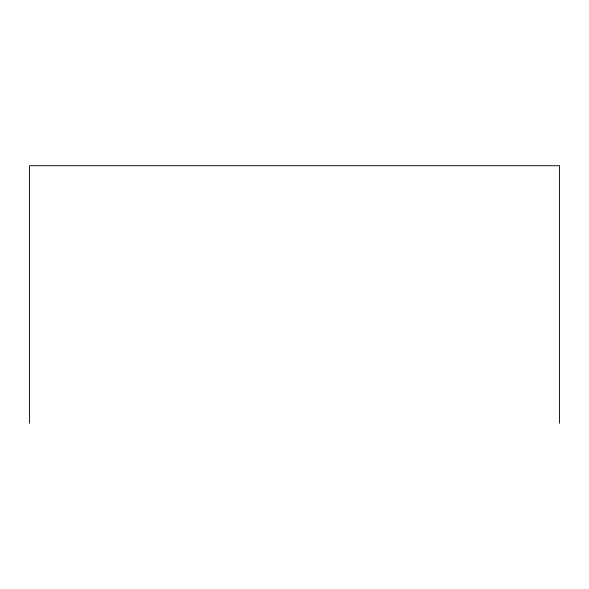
<?xml version="1.0" encoding="UTF-8"?>
<svg xmlns="http://www.w3.org/2000/svg" width="589" height="589" viewBox="0 0 589 589"><rect width="100%" height="100%" fill="white"/><g stroke="black" fill="none" stroke-linecap="round" stroke-linejoin="round"><path stroke-width="0.88" d="M559.55 423.292L559.55 165.708L29.45 165.708L29.45 423.292"/></g></svg>
